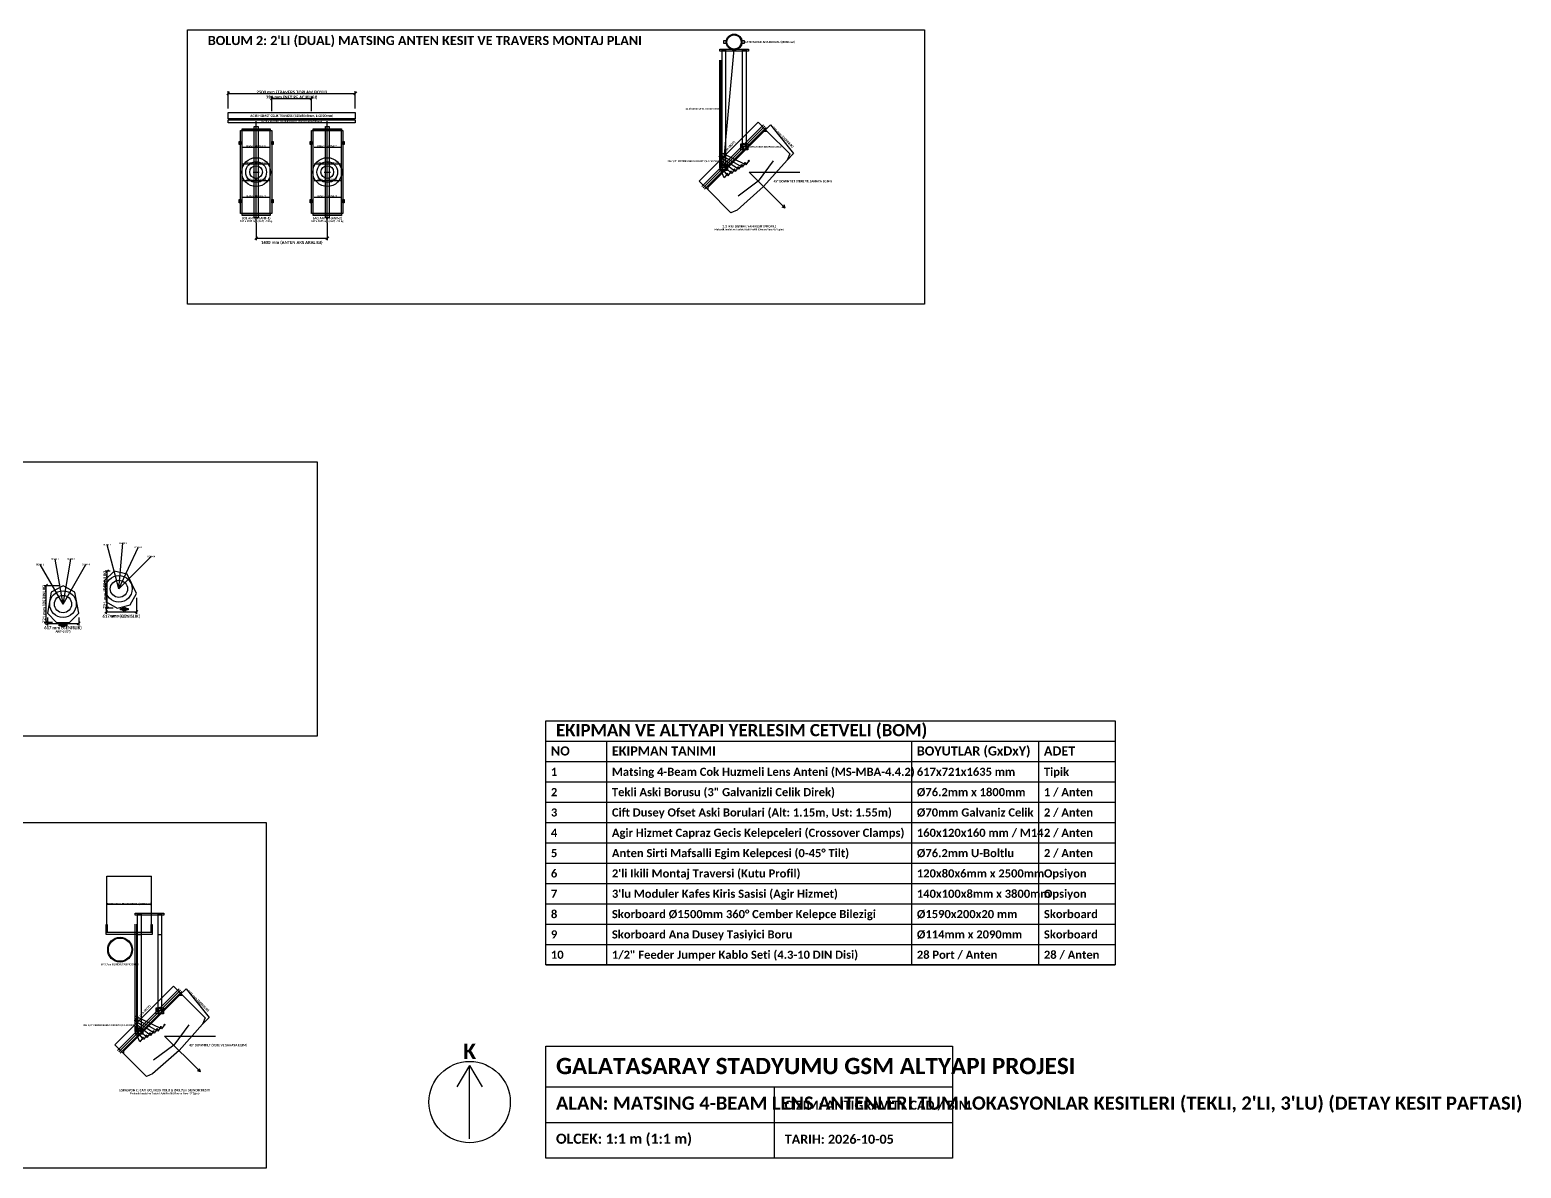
# Model space of a CAD drawing. Header units: metres. Extents: x -21.5 to 32.7, y -2.6 to 19.8.
# Drawn here: x 3.35 to 32.69, y -2.6 to 19.8 of the extents above; entities that cross this region are included whole.
import ezdxf
from ezdxf.enums import TextEntityAlignment as Align

# ---------------------------------------------------------------- set-up
doc = ezdxf.new("R2010")
doc.units = ezdxf.units.M
for name, color, linetype in [('CELIK_KIRIS_KOLON', 9, 'CONTINUOUS'), ('EKP_MATSING_ANTEN', 2, 'CONTINUOUS'), ('KABLO_TAVALARI', 6, 'CONTINUOUS'), ('METIN_BILGI', 7, 'CONTINUOUS'), ('MONTAJ_BORULARI', 2, 'CONTINUOUS'), ('OLCULER', 1, 'CONTINUOUS'), ('ZEMIN_PLATFORM', 8, 'CONTINUOUS')]:
    doc.layers.add(name, color=color, linetype=linetype)
doc.styles.get("Standard").update_dxf_attribs({"font": 'calibrib.ttf'})

msp = doc.modelspace()

# ---------------------------------------------------------------- linework, layer by layer
at = {"layer": 'CELIK_KIRIS_KOLON'}
for p, q in [((17.002, 17.194), (17.204, 19.42)), ((17.78, 17.818), (16.682, 16.72)), ((17.78, 17.818), (17.794, 17.804)), ((17.383, 17.564), (17.34, 17.522)), ((17.34, 17.522), (17.398, 17.436)), ((17.469, 17.507), (17.383, 17.564)), ((17.398, 17.436), (17.469, 17.507)), ((16.978, 17.16), (16.936, 17.117)), ((16.936, 17.117), (16.993, 17.031)), ((17.064, 17.102), (16.978, 17.16)), ((16.993, 17.031), (17.064, 17.102)), ((16.682, 16.72), (16.696, 16.706)), ((4.862, 2.045), (4.862, 3.145)), ((4.862, 3.145), (5.742, 3.145)), ((5.742, 2.045), (5.742, 3.145)), ((4.862, 2.595), (5.742, 2.595)), ((6.28, 0.818), (5.182, -0.28)), ((6.28, 0.818), (6.294, 0.804)), ((5.883, 0.564), (5.84, 0.522)), ((5.84, 0.522), (5.898, 0.436)), ((5.969, 0.507), (5.883, 0.564)), ((5.898, 0.436), (5.969, 0.507)), ((5.478, 0.16), (5.436, 0.117)), ((5.436, 0.117), (5.493, 0.031)), ((5.564, 0.102), (5.478, 0.16)), ((5.493, 0.031), (5.564, 0.102)), ((5.182, -0.28), (5.196, -0.294))]:
    msp.add_line(p, q, dxfattribs=at)
for points in [[(16.922, 19.38), (16.922, 19.42), (17.486, 19.42), (17.486, 19.38)], [(17.004, 19.53), (17.004, 19.59), (17.044, 19.59), (17.044, 19.53)], [(17.364, 19.53), (17.364, 19.59), (17.404, 19.59), (17.404, 19.53)], [(7.25, 18.05), (7.25, 18.17), (9.75, 18.17), (9.75, 18.05)], [(7.522, 17.817), (7.522, 17.852), (8.078, 17.852), (8.078, 17.817)], [(8.922, 17.817), (8.922, 17.852), (9.478, 17.852), (9.478, 17.817)], [(7.466, 17.542), (7.466, 17.602), (7.492, 17.602), (7.492, 17.542)], [(8.108, 17.542), (8.108, 17.602), (8.133, 17.602), (8.133, 17.542)], [(8.866, 17.542), (8.866, 17.602), (8.891, 17.602), (8.891, 17.542)], [(9.508, 17.542), (9.508, 17.602), (9.534, 17.602), (9.534, 17.542)], [(17.336, 17.438), (17.336, 17.558), (17.476, 17.558), (17.476, 17.438)], [(16.932, 17.034), (16.932, 17.154), (17.072, 17.154), (17.072, 17.034)], [(7.466, 16.398), (7.466, 16.458), (7.492, 16.458), (7.492, 16.398)], [(8.108, 16.398), (8.108, 16.458), (8.133, 16.458), (8.133, 16.398)], [(8.866, 16.398), (8.866, 16.458), (8.891, 16.458), (8.891, 16.398)], [(9.508, 16.398), (9.508, 16.458), (9.534, 16.458), (9.534, 16.398)], [(7.522, 16.148), (7.522, 16.183), (8.078, 16.183), (8.078, 16.148)], [(8.922, 16.148), (8.922, 16.183), (9.478, 16.183), (9.478, 16.148)], [(5.132, 8.388), (5.132, 8.412), (5.282, 8.412), (5.282, 8.388)], [(3.925, 8.074), (3.925, 8.098), (4.075, 8.098), (4.075, 8.074)], [(5.422, 2.38), (5.422, 2.42), (5.986, 2.42), (5.986, 2.38)], [(5.836, 0.438), (5.836, 0.558), (5.976, 0.558), (5.976, 0.438)], [(5.432, 0.034), (5.432, 0.154), (5.572, 0.154), (5.572, 0.034)]]:
    msp.add_lwpolyline(points, close=True, dxfattribs=at)
for centre, radius in [((17.204, 19.56), 0.155), ((7.48, 17.572), 0.006), ((8.12, 17.572), 0.006), ((8.879, 17.572), 0.006), ((9.521, 17.572), 0.006), ((17.406, 17.498), 0.0461), ((17.002, 17.094), 0.0461), ((7.48, 16.428), 0.006), ((8.12, 16.428), 0.006), ((8.879, 16.428), 0.006), ((9.521, 16.428), 0.006), ((5.152, 8.4), 0.006), ((5.262, 8.4), 0.006), ((3.945, 8.086), 0.006), ((4.055, 8.086), 0.006), ((5.906, 0.498), 0.0461), ((5.502, 0.094), 0.0461)]:
    msp.add_circle(centre, radius, dxfattribs=at)
at = {"layer": 'EKP_MATSING_ANTEN'}
for p, q in [((7.522, 16.183), (7.522, 17.817)), ((8.079, 16.183), (8.079, 17.817)), ((8.921, 16.183), (8.921, 17.817)), ((9.479, 16.183), (9.479, 17.817)), ((16.696, 16.706), (17.794, 17.804)), ((17.794, 17.804), (17.851, 17.805)), ((17.851, 17.805), (18.298, 17.359)), ((7.541, 17.491), (8.059, 17.491)), ((8.941, 17.491), (9.459, 17.491)), ((18.298, 17.359), (18.246, 17.236)), ((7.541, 17.163), (8.059, 17.163)), ((8.941, 17.163), (9.459, 17.163)), ((17.974, 17.219), (17.678, 16.822)), ((18.246, 17.236), (17.783, 16.717)), ((7.541, 16.837), (8.059, 16.837)), ((8.941, 16.837), (9.459, 16.837)), ((17.678, 16.822), (17.281, 16.526)), ((7.541, 16.509), (8.059, 16.509)), ((8.941, 16.509), (9.459, 16.509)), ((16.695, 16.649), (16.696, 16.706)), ((17.141, 16.202), (16.695, 16.649)), ((17.783, 16.717), (17.264, 16.254)), ((17.264, 16.254), (17.141, 16.202)), ((5.007, 9.148), (4.816, 8.966)), ((5.263, 9.086), (5.007, 9.148)), ((4, 8.861), (3.769, 8.734)), ((4.231, 8.734), (4, 8.861)), ((4.816, 8.966), (4.849, 8.546)), ((5.445, 8.705), (5.263, 9.086)), ((3.769, 8.734), (3.692, 8.319)), ((4.309, 8.319), (4.231, 8.734)), ((4.849, 8.546), (5.068, 8.418)), ((5.319, 8.485), (5.445, 8.705)), ((3.692, 8.319), (3.87, 8.139)), ((4.13, 8.139), (4.309, 8.319)), ((5.068, 8.418), (5.319, 8.485)), ((3.87, 8.139), (4.13, 8.139)), ((5.196, -0.294), (6.294, 0.804)), ((6.294, 0.804), (6.351, 0.805)), ((6.351, 0.805), (6.798, 0.359)), ((6.798, 0.359), (6.746, 0.236)), ((6.474, 0.219), (6.178, -0.178)), ((6.746, 0.236), (6.283, -0.283)), ((6.283, -0.283), (5.764, -0.746)), ((6.178, -0.178), (5.781, -0.474)), ((5.195, -0.351), (5.196, -0.294)), ((5.641, -0.798), (5.195, -0.351)), ((5.764, -0.746), (5.641, -0.798))]:
    msp.add_line(p, q, dxfattribs=at)
for points in [[(7.492, 16.183), (7.492, 17.817), (8.108, 17.817), (8.108, 16.183)], [(8.891, 16.183), (8.891, 17.817), (9.508, 17.817), (9.508, 16.183)]]:
    msp.add_lwpolyline(points, close=True, dxfattribs=at)
for centre, radius in [((7.8, 17), 0.284), ((7.8, 17), 0.204), ((7.8, 17), 0.125), ((9.2, 17), 0.284), ((9.2, 17), 0.204), ((9.2, 17), 0.125), ((5.1, 8.8), 0.262), ((5.1, 8.8), 0.17), ((4, 8.5), 0.262), ((4, 8.5), 0.17)]:
    msp.add_circle(centre, radius, dxfattribs=at)
at = {"layer": 'KABLO_TAVALARI'}
for p, q in [((16.922, 17.094), (16.922, 19.2)), ((16.952, 17.094), (16.952, 19.2)), ((17.435, 17.142), (16.922, 17.394)), ((17.364, 17.099), (16.922, 17.344)), ((17.293, 17.057), (16.922, 17.294)), ((17.223, 17.014), (16.922, 17.244)), ((17.152, 16.972), (16.922, 17.194)), ((17.081, 16.93), (16.922, 17.144)), ((17.01, 16.887), (16.922, 17.094)), ((17.212, 17.052), (17.152, 16.972)), ((17.283, 17.094), (17.223, 17.014)), ((17.353, 17.137), (17.293, 17.057)), ((17.424, 17.179), (17.364, 17.099)), ((17.495, 17.222), (17.435, 17.142)), ((17.07, 16.967), (17.01, 16.887)), ((17.141, 17.01), (17.081, 16.93)), ((5.422, 0.094), (5.422, 2.2)), ((5.452, 0.094), (5.452, 2.2)), ((5.935, 0.142), (5.422, 0.394)), ((5.864, 0.099), (5.422, 0.344)), ((5.793, 0.057), (5.422, 0.294)), ((5.723, 0.014), (5.422, 0.244)), ((5.652, -0.028), (5.422, 0.194)), ((5.581, -0.07), (5.422, 0.144)), ((5.51, -0.113), (5.422, 0.094)), ((5.641, 0.01), (5.581, -0.07)), ((5.712, 0.052), (5.652, -0.028)), ((5.783, 0.094), (5.723, 0.014)), ((5.853, 0.137), (5.793, 0.057)), ((5.924, 0.179), (5.864, 0.099)), ((5.995, 0.222), (5.935, 0.142)), ((5.57, -0.033), (5.51, -0.113))]:
    msp.add_line(p, q, dxfattribs=at)
msp.add_lwpolyline([(7.25, 17.97), (7.25, 18.03), (9.75, 18.03), (9.75, 17.97)], close=True, dxfattribs=at)
for centre in [(17.141, 17.01), (17.212, 17.052), (17.283, 17.094), (17.353, 17.137), (17.424, 17.179), (17.495, 17.222), (17.07, 16.967), (5.641, 0.01), (5.712, 0.052), (5.783, 0.094), (5.853, 0.137), (5.924, 0.179), (5.995, 0.222), (5.57, -0.033)]:
    msp.add_circle(centre, 0.01, dxfattribs=at)
at = {"layer": 'METIN_BILGI'}
for p, q in [((7.8, 16.94), (7.8, 17.06)), ((9.2, 16.94), (9.2, 17.06)), ((7.74, 17), (7.86, 17)), ((9.14, 17), (9.26, 17)), ((13.5, 5.8), (24.7, 5.8)), ((14.7, 1.4), (14.7, 5.8)), ((20.7, 1.4), (20.7, 5.8)), ((23.2, 1.4), (23.2, 5.8)), ((13.5, 5.4), (24.7, 5.4)), ((13.5, 5), (24.7, 5)), ((13.5, 4.6), (24.7, 4.6)), ((13.5, 4.2), (24.7, 4.2)), ((13.5, 3.8), (24.7, 3.8)), ((13.5, 3.4), (24.7, 3.4)), ((13.5, 3), (24.7, 3)), ((13.5, 2.6), (24.7, 2.6)), ((13.5, 2.2), (24.7, 2.2)), ((13.5, 1.8), (24.7, 1.8)), ((13.5, 1.4), (24.7, 1.4)), ((12, -0.58), (11.75, -1)), ((12, -2.02), (12, -0.58)), ((12, -0.58), (12.25, -1)), ((13.5, -1), (21.5, -1)), ((18, -2.4), (18, -1)), ((13.5, -1.7), (21.5, -1.7))]:
    msp.add_line(p, q, dxfattribs=at)
for points in [[(6.45, 14.4), (6.45, 19.8), (20.95, 19.8), (20.95, 14.4)], [(-9.5, 5.9), (-9.5, 11.3), (9, 11.3), (9, 5.9)], [(13.5, 1.4), (13.5, 6.2), (24.7, 6.2), (24.7, 1.4)], [(-18, -2.6), (-18, 4.2), (8, 4.2), (8, -2.6)], [(13.5, -2.4), (13.5, -0.2), (21.5, -0.2), (21.5, -2.4)]]:
    msp.add_lwpolyline(points, close=True, dxfattribs=at)
msp.add_circle((12, -1.3), 0.8, dxfattribs=at)
at = {"layer": 'MONTAJ_BORULARI'}
for p, q in [((7.8, 16), (7.8, 18)), ((9.2, 16), (9.2, 18)), ((17.784, 17.93), (16.57, 16.716)), ((17.811, 17.903), (16.597, 16.689)), ((17.838, 17.876), (16.624, 16.662)), ((6.284, 0.93), (5.07, -0.284)), ((6.311, 0.903), (5.097, -0.311)), ((6.338, 0.876), (5.124, -0.338))]:
    msp.add_line(p, q, dxfattribs=at)
for points in [[(16.967, 17.094), (16.967, 19.4), (17.037, 19.4), (17.037, 17.094)], [(17.371, 17.498), (17.371, 19.4), (17.441, 19.4), (17.441, 17.498)], [(7.762, 16.1), (7.762, 17.9), (7.838, 17.9), (7.838, 16.1)], [(9.162, 16.1), (9.162, 17.9), (9.238, 17.9), (9.238, 16.1)], [(5.467, 0.094), (5.467, 2.4), (5.537, 2.4), (5.537, 0.094)], [(5.871, 0.498), (5.871, 2.4), (5.941, 2.4), (5.941, 0.498)], [(5.467, 0.094), (5.467, 2), (5.537, 2), (5.537, 0.094)], [(5.871, 0.498), (5.871, 2), (5.941, 2), (5.941, 0.498)]]:
    msp.add_lwpolyline(points, close=True, dxfattribs=at)
for centre, radius in [((17.204, 19.56), 0.14), ((5.207, 8.4), 0.0381), ((4, 8.086), 0.0381), ((5.122, 1.7), 0.243), ((5.122, 1.7), 0.229)]:
    msp.add_circle(centre, radius, dxfattribs=at)
at = {"layer": 'OLCULER'}
for p, q in [((7.222, 18.522), (7.278, 18.578)), ((7.25, 18.25), (7.25, 18.59)), ((7.25, 18.55), (9.75, 18.55)), ((8.108, 18.2), (8.108, 18.49)), ((8.891, 18.2), (8.891, 18.49)), ((9.722, 18.522), (9.778, 18.578)), ((9.75, 18.25), (9.75, 18.59)), ((8.08, 18.422), (8.136, 18.478)), ((8.108, 18.45), (8.891, 18.45)), ((8.863, 18.422), (8.919, 18.478)), ((16.519, 16.825), (17.675, 17.981)), ((17.851, 17.805), (17.675, 17.981)), ((17.794, 17.804), (17.922, 17.931)), ((17.922, 17.931), (18.374, 17.364)), ((18.246, 17.236), (18.374, 17.364)), ((16.695, 16.649), (16.519, 16.825)), ((17.5, 17), (18.5, 17)), ((17.5, 17), (18.207, 16.293)), ((18.207, 16.293), (18.147, 16.313)), ((18.207, 16.293), (18.187, 16.353)), ((7.8, 16), (7.8, 15.66)), ((9.2, 16), (9.2, 15.66)), ((7.772, 15.672), (7.828, 15.728)), ((7.8, 15.7), (9.2, 15.7)), ((9.172, 15.672), (9.228, 15.728)), ((5.1, 8.8), (5.178, 9.697)), ((5.1, 8.8), (4.867, 9.669)), ((5.1, 8.8), (5.48, 9.616)), ((5.1, 8.8), (5.736, 9.436)), ((4, 8.5), (3.55, 9.279)), ((4, 8.5), (3.844, 9.386)), ((4, 8.5), (4.156, 9.386)), ((4, 8.5), (4.45, 9.279)), ((4.927, 9.148), (4.828, 9.148)), ((4.84, 9.12), (4.896, 9.176)), ((4.868, 8.418), (4.868, 9.148)), ((3.92, 8.861), (3.63, 8.861)), ((3.642, 8.832), (3.698, 8.889)), ((3.67, 8.139), (3.67, 8.861)), ((5.445, 8.625), (5.445, 8.306)), ((3.692, 8.239), (3.692, 8.08)), ((4.309, 8.239), (4.309, 8.08)), ((4.821, 8.318), (4.877, 8.374)), ((4.988, 8.418), (4.828, 8.418)), ((4.84, 8.39), (4.896, 8.446)), ((4.849, 8.466), (4.849, 8.306)), ((4.849, 8.346), (5.445, 8.346)), ((5.417, 8.318), (5.473, 8.374)), ((3.79, 8.139), (3.63, 8.139)), ((3.642, 8.111), (3.698, 8.168)), ((3.663, 8.091), (3.72, 8.148)), ((3.692, 8.12), (4.309, 8.12)), ((4.281, 8.091), (4.337, 8.148)), ((5.019, -0.175), (6.175, 0.981)), ((6.351, 0.805), (6.175, 0.981)), ((6.294, 0.804), (6.422, 0.931)), ((6.422, 0.931), (6.874, 0.364)), ((6.746, 0.236), (6.874, 0.364)), ((6, 0), (7, 0)), ((6, 0), (6.707, -0.707)), ((5.195, -0.351), (5.019, -0.175)), ((6.707, -0.707), (6.647, -0.687)), ((6.707, -0.707), (6.687, -0.647))]:
    msp.add_line(p, q, dxfattribs=at)
at = {"layer": 'ZEMIN_PLATFORM'}
for points in [[(4.852, 2.045), (4.852, 2.195), (4.872, 2.195), (4.872, 2.045)], [(5.732, 2.045), (5.732, 2.195), (5.752, 2.195), (5.752, 2.045)], [(4.852, 2), (4.852, 2.045), (5.752, 2.045), (5.752, 2)]]:
    msp.add_lwpolyline(points, close=True, dxfattribs=at)

# ---------------------------------------------------------------- texts
at = {"layer": 'CELIK_KIRIS_KOLON'}
msp.add_text('AGIR HIZMET CELIK TRAVERS (120x80x6mm, L=2500mm)', height=0.045, dxfattribs=at).set_placement((8.5, 18.11), align=Align.MIDDLE_CENTER)
at = {"layer": 'EKP_MATSING_ANTEN'}
for s, p in [('BEAM 1 (HUZME 1)', (7.8, 17.511)), ('BEAM 1 (HUZME 1)', (9.2, 17.511)), ('BEAM 2 (HUZME 2)', (7.8, 17.183)), ('BEAM 2 (HUZME 2)', (9.2, 17.183)), ('BEAM 3 (HUZME 3)', (7.8, 16.857)), ('BEAM 3 (HUZME 3)', (9.2, 16.857)), ('BEAM 4 (HUZME 4)', (7.8, 16.529)), ('BEAM 4 (HUZME 4)', (9.2, 16.529))]:
    msp.add_text(s, height=0.032, dxfattribs=at).set_placement(p, align=Align.MIDDLE_CENTER)
at = {"layer": 'KABLO_TAVALARI'}
msp.add_text('2x 28 = 56 ADET FEEDER KABLO TAVASI (500x100mm)', height=0.035, dxfattribs=at).set_placement((8.5, 18), align=Align.MIDDLE_CENTER)
for p in [(16.902, 17.214), (5.402, 0.214)]:
    msp.add_text('28x 1/2" FEEDER KABLO DEMETI (4.3-10 DIN)', height=0.035, dxfattribs=at).set_placement(p, align=Align.MIDDLE_RIGHT)
at = {"layer": 'METIN_BILGI'}
for s, height, p in [("BOLUM 2: 2'LI (DUAL) MATSING ANTEN KESIT VE TRAVERS MONTAJ PLANI", 0.18, (6.85, 19.5)), ('EKIPMAN VE ALTYAPI YERLESIM CETVELI (BOM)', 0.24, (13.7, 5.9)), ('NO', 0.18, (13.6, 5.52)), ('EKIPMAN TANIMI', 0.18, (14.8, 5.52)), ('BOYUTLAR (GxDxY)', 0.18, (20.8, 5.52)), ('ADET', 0.18, (23.3, 5.52)), ('Matsing 4-Beam Cok Huzmeli Lens Anteni (MS-MBA-4.4.2)', 0.16, (14.8, 5.12)), ('617x721x1635 mm', 0.16, (20.8, 5.12)), ('Tipik', 0.16, (23.3, 5.12)), ('1', 0.16, (13.6, 5.12)), ('2', 0.16, (13.6, 4.72)), ('Tekli Aski Borusu (3" Galvanizli Celik Direk)', 0.16, (14.8, 4.72)), ('Ø76.2mm x 1800mm', 0.16, (20.8, 4.72)), ('1 / Anten', 0.16, (23.3, 4.72)), ('3', 0.16, (13.6, 4.32)), ('Cift Dusey Ofset Aski Borulari (Alt: 1.15m, Ust: 1.55m)', 0.16, (14.8, 4.32)), ('Ø70mm Galvaniz Celik', 0.16, (20.8, 4.32)), ('2 / Anten', 0.16, (23.3, 4.32)), ('4', 0.16, (13.6, 3.92)), ('Agir Hizmet Capraz Gecis Kelepceleri (Crossover Clamps)', 0.16, (14.8, 3.92)), ('160x120x160 mm / M14', 0.16, (20.8, 3.92)), ('2 / Anten', 0.16, (23.3, 3.92)), ('5', 0.16, (13.6, 3.52)), ('Anten Sirti Mafsalli Egim Kelepcesi (0-45° Tilt)', 0.16, (14.8, 3.52)), ('Ø76.2mm U-Boltlu', 0.16, (20.8, 3.52)), ('2 / Anten', 0.16, (23.3, 3.52)), ('6', 0.16, (13.6, 3.12)), ("2'li Ikili Montaj Traversi (Kutu Profil)", 0.16, (14.8, 3.12)), ('120x80x6mm x 2500mm', 0.16, (20.8, 3.12)), ('Opsiyon', 0.16, (23.3, 3.12)), ('7', 0.16, (13.6, 2.72)), ("3'lu Moduler Kafes Kiris Sasisi (Agir Hizmet)", 0.16, (14.8, 2.72)), ('140x100x8mm x 3800mm', 0.16, (20.8, 2.72)), ('Opsiyon', 0.16, (23.3, 2.72)), ('8', 0.16, (13.6, 2.32)), ('Skorboard Ø1500mm 360° Cember Kelepce Bilezigi', 0.16, (14.8, 2.32)), ('Ø1590x200x20 mm', 0.16, (20.8, 2.32)), ('Skorboard', 0.16, (23.3, 2.32)), ('9', 0.16, (13.6, 1.92)), ('Skorboard Ana Dusey Tasiyici Boru', 0.16, (14.8, 1.92)), ('Ø114mm x 2090mm', 0.16, (20.8, 1.92)), ('Skorboard', 0.16, (23.3, 1.92)), ('10', 0.16, (13.6, 1.52)), ('1/2" Feeder Jumper Kablo Seti (4.3-10 DIN Disi)', 0.16, (14.8, 1.52)), ('28 Port / Anten', 0.16, (20.8, 1.52)), ('28 / Anten', 0.16, (23.3, 1.52)), ('GALATASARAY STADYUMU GSM ALTYAPI PROJESI', 0.32, (13.7, -0.75)), ("ALAN: MATSING 4-BEAM LENS ANTENLERI TUM LOKASYONLAR KESITLERI (TEKLI, 2'LI, 3'LU) (DETAY KESIT PAFTASI)", 0.26, (13.7, -1.45)), ('CIZIM: ANTIGRAVITY CAD / BIM', 0.18, (18.2, -1.45)), ('OLCEK: 1:1 m (1:1 m)', 0.2, (13.7, -2.12)), ('TARIH: 2026-10-05', 0.18, (18.2, -2.12))]:
    msp.add_text(s, height=height, dxfattribs=at).set_placement(p)
for s, height, p in [('CATI MAKASI ANA BORUSU (Ø280mm)', 0.04, (17.414, 19.56)), ('CAPRAZ GECIS KELEPCESI (M14)', 0.032, (17.486, 17.498))]:
    msp.add_text(s, height=height, dxfattribs=at).set_placement(p, align=Align.MIDDLE_LEFT)
msp.add_text('2x Ø70mm OFSET DUSEY BORU', height=0.035, dxfattribs=at).set_placement((16.952, 18.247), align=Align.MIDDLE_RIGHT)
for s, height, p in [('617 x 1635 mm (GxY) - 51 kg', 0.035, (7.8, 16.038)), ('SOL ANTEN (ANT-1)', 0.045, (7.8, 16.093)), ('617 x 1635 mm (GxY) - 51 kg', 0.035, (9.2, 16.038)), ('SAG ANTEN (ANT-2)', 0.045, (9.2, 16.093)), ('Mekanik Imalat ve Tasiyici Aski Profili (One ve Yere 45° Egim)', 0.035, (17.5, 15.873)), ('2.2 IKILI SISTEM: YAN KESIT (PROFIL)', 0.045, (17.5, 15.933)), ('ANT-3 (+15°)', 0.045, (5.1, 8.26)), ('ANT-2 (0°)', 0.045, (4, 7.96)), ('KEDI YOLU PLATFORMU (900mm)', 0.04, (5.302, 2.6)), ('Ø45.7cm SILINDIR TASIYICI BORU', 0.035, (5.122, 1.411)), ('K', 0.3, (12, -0.3)), ('LOKASYON C: CATI UCU KEDI YOLU & Ø45.7cm SILINDIR KESITI', 0.045, (6, -1.067)), ('Mekanik Imalat ve Tasiyici Aski Profili (One ve Yere 45° Egim)', 0.035, (6, -1.127))]:
    msp.add_text(s, height=height, dxfattribs=at).set_placement(p, align=Align.MIDDLE_CENTER)
at = {"layer": 'OLCULER'}
for s, height, p in [('2500 mm (TRAVERS TOPLAM BOYU)', 0.06, (8.5, 18.574)), ('783 mm (NET RF ACIKLIGI)', 0.06, (8.5, 18.474)), ('1400 mm (ANTEN AKS ARALIGI)', 0.06, (8.5, 15.616)), ('BEAM 1', 0.03, (4.867, 9.669)), ('BEAM 2', 0.03, (5.178, 9.697)), ('BEAM 2', 0.03, (3.844, 9.386)), ('BEAM 3', 0.03, (4.156, 9.386)), ('BEAM 3', 0.03, (5.48, 9.616)), ('BEAM 4', 0.03, (5.736, 9.436)), ('BEAM 1', 0.03, (3.55, 9.279)), ('BEAM 4', 0.03, (4.45, 9.279)), ('617 mm (GENISLIK)', 0.06, (5.147, 8.262)), ('617 mm (GENISLIK)', 0.06, (4, 8.036))]:
    msp.add_text(s, height=height, dxfattribs=at).set_placement(p, align=Align.MIDDLE_CENTER)
for s, height, rotation, p in [('721 mm (DERINLIK)', 0.045, -45, (18.168, 17.688)), ('1635 mm (BOY)', 0.045, 45, (17.057, 17.443)), ('721 mm (DERINLIK)', 0.06, 90, (4.826, 8.783)), ('721 mm (DERINLIK)', 0.06, 90, (3.628, 8.5)), ('721 mm (DERINLIK)', 0.045, -45, (6.668, 0.688)), ('1635 mm (BOY)', 0.045, 45, (5.557, 0.443))]:
    msp.add_text(s, height=height, rotation=rotation, dxfattribs=at).set_placement(p, align=Align.MIDDLE_CENTER)
for p in [(17.98, 16.82), (6.48, -0.18)]:
    msp.add_text('45° DOWNTILT (YERE VE SAHAYA EGIM)', height=0.045, dxfattribs=at).set_placement(p, align=Align.MIDDLE_LEFT)

doc.saveas('drawing.dxf')
